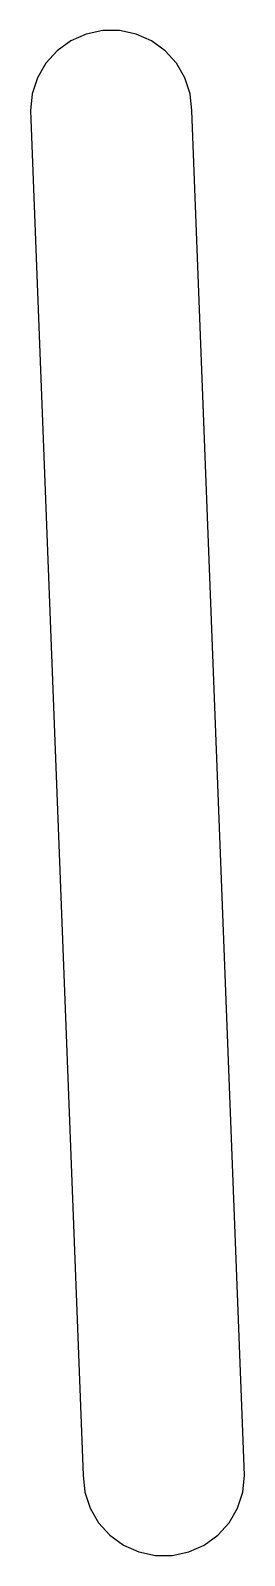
# Model space of a CAD drawing. Header units: metres. Extents: x -9 to 6, y -5 to 99.
import ezdxf

# ---------------------------------------------------------------- set-up
doc = ezdxf.new("R2010")
doc.units = ezdxf.units.M

msp = doc.modelspace()

# ---------------------------------------------------------------- linework, layer by layer
for p, q in [((-6.33783, 97.8547), (-7.26805, 97.1789)), ((-5.28742, 98.3224), (-6.33783, 97.8547)), ((-4.16273, 98.5614), (-5.28742, 98.3224)), ((-3.01292, 98.5614), (-4.16273, 98.5614)), ((-1.88823, 98.3224), (-3.01292, 98.5614)), ((-0.837827, 97.8547), (-1.88823, 98.3224)), ((0.092392, 97.1789), (-0.837827, 97.8547)), ((-7.26805, 97.1789), (-8.03742, 96.3244)), ((0.861767, 96.3244), (0.092392, 97.1789)), ((-8.03742, 96.3244), (-8.61233, 95.3286)), ((1.43667, 95.3286), (0.861767, 96.3244)), ((-8.61233, 95.3286), (-8.96764, 94.2351)), ((1.79199, 94.2351), (1.43667, 95.3286)), ((-8.96764, 94.2351), (-9.08783, 93.0916)), ((1.91217, 93.0916), (1.79199, 94.2351)), ((-9.08783, 93.0916), (-5.5, 0)), ((5.5, 0), (1.91217, 93.0916)), ((-5.5, 0), (-5.37981, -1.14351)), ((5.37981, -1.14351), (5.5, 0)), ((-5.37981, -1.14351), (-5.0245, -2.23705)), ((5.0245, -2.23705), (5.37981, -1.14351)), ((-5.0245, -2.23705), (-4.44959, -3.23282)), ((4.44959, -3.23282), (5.0245, -2.23705)), ((-4.44959, -3.23282), (-3.68022, -4.0873)), ((-3.68022, -4.0873), (-2.75, -4.76314)), ((2.75, -4.76314), (3.68022, -4.0873)), ((3.68022, -4.0873), (4.44959, -3.23282)), ((-2.75, -4.76314), (-1.69959, -5.23081)), ((1.69959, -5.23081), (2.75, -4.76314)), ((-1.69959, -5.23081), (-0.574907, -5.46987)), ((-0.574907, -5.46987), (0.574907, -5.46987)), ((0.574907, -5.46987), (1.69959, -5.23081))]:
    msp.add_line(p, q)

doc.saveas('drawing.dxf')
